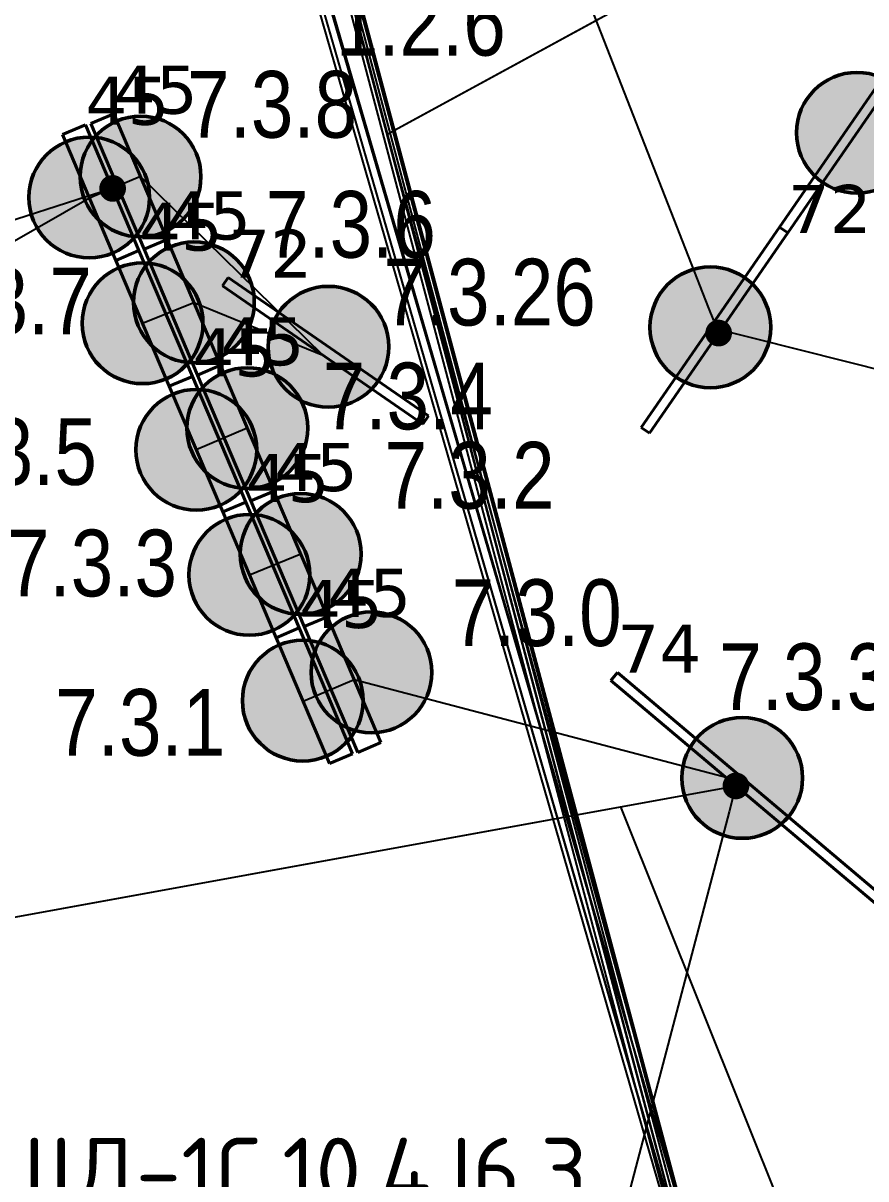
# Model space of a CAD drawing. Header units: millimetres. Extents: x -243740 to 150609, y -473655 to -165121.
# Drawn here: x 32012 to 35170, y -384806 to -380475 of the extents above; entities that cross this region are included whole.
import ezdxf
from ezdxf import colors
from ezdxf.entities.mleader import LeaderData, LeaderLine
from ezdxf.enums import TextEntityAlignment as Align
from ezdxf.math import Vec2, Vec3

# ---------------------------------------------------------------- set-up
doc = ezdxf.new("R2010")
doc.units = ezdxf.units.MM
doc.linetypes.add('Штрих', pattern=[6.35, 3.175, -3.175])
for name, color, linetype in [('_HMI', 6, 'Continuous'), ('_Гр.ЩД-1C.10.4.I6.3', 6, 'Continuous'), ('_Гр.ЩД-1C.10.4.I6.4', 6, 'Continuous'), ('_Гр.ЩД-1C.10.4.I6.5', 6, 'Continuous'), ('_Гр.ЩД-1C.10.4.I6.6', 6, 'Continuous'), ('_Гр.ЩД-1C.10.4.I6.7', 6, 'Continuous'), ('_Гр.ЩД-1C.10.4.I6.8', 6, 'Continuous'), ('_Гр.ЩД-1C.10.4.I7.1', 6, 'Continuous'), ('_Гр.ЩД-1C.10.4.I7.2', 6, 'Continuous'), ('_Гр.ЩД-1C.10.4.I7.4', 6, 'Continuous'), ('_Гр.ЩД-1C.10.4.I7.7', 6, 'Continuous'), ('_Гр.ЩД-1C.10.4.I7.8', 6, 'Continuous'), ('_Гр.ЩД-1C.10.4.I8.1', 6, 'Continuous'), ('_Гр.ЩД-1C.10.4.I8.2', 6, 'Continuous'), ('_Гр.ЩД-1C.10.4.I8.3', 6, 'Continuous'), ('_Гр.ЩД-1C.10.4.I8.4', 6, 'Continuous'), ('_Гр.ЩД-1C.10.4.I8.6', 6, 'Continuous'), ('_Гр.ЩД-1C.10.4.I8.7', 6, 'Continuous'), ('_Гр.ЩД-1C.10.4.I8.8', 6, 'Continuous'), ('_Гр.ЩД-1C.10.4.I9.1', 6, 'Continuous'), ('_Гр.ЩД-1C.10.4.I9.4', 6, 'Continuous'), ('_Гр.ЩД-1C.10.4.I9.5', 6, 'Continuous'), ('_Гр.ЩД-1C.10.4.I9.7', 6, 'Continuous'), ('_Гр.ЩД-1C.10.4.I9.8', 6, 'Continuous'), ('Вставка', 252, 'Continuous')]:
    doc.layers.add(name, color=color, linetype=linetype)
for name, color, linetype, lineweight in [('_освещение_dali', 3, 'Continuous', 50), ('A-ANNO-DIMS', 7, 'Continuous', 9), ('DLX_LUM 12', 5, 'Continuous', 40), ('DLX_LUM 5', 5, 'Continuous', 40), ('DLX_LUM 9', 5, 'Continuous', 40), ('АР_монолит', 252, 'Continuous', 50), ('ПК', 252, 'Continuous', 30)]:
    doc.layers.add(name, color=color, linetype=linetype, lineweight=lineweight)
doc.styles.add('GOST 2.304', font='')
doc.styles.add('ISOCPEUR', font='isocpeur.ttf')
doc.styles.get("Standard").update_dxf_attribs({"font": 'ARIALN.TTF'})
doc.styles.add('TableTextStyle', font='')
doc.styles.get('GOST 2.304').set_extended_font_data('GOST Common')
doc.styles.get('TableTextStyle').set_extended_font_data('VERDANA.TTF')
doc.linetypes.add('Truba', pattern='A,3e-05,[4,MSH_7,S=1,R=0,X=0,Y=0],-3.022072', length=3.022102)
doc.dimstyles.new('М-200', dxfattribs={"dimtxt": 400, "dimasz": 160, "dimexe": 200, "dimexo": 400, "dimgap": 50, "dimtad": 1, "dimdec": 0, "dimzin": 0, "dimdsep": 46, "dimtxsty": 'GOST 2.304', "dimblk": 'ARCHTICK', "dimcen": 180, "dimdle": 200, "dimadec": 0, "dimazin": 0, "dimtfac": 1, "dimtdec": 0, "dimtmove": 1, "dimatfit": 0, "dimfxl": 1, "dimtolj": 1, "dimtzin": 0, "dimarcsym": 0})

# ---------------------------------------------------------------- blocks, each defined once
blk = doc.blocks.new('_ArchTick')
at = {"color": 0, "linetype": 'ByBlock', "const_width": 0.15}
blk.add_lwpolyline([(-0.5, -0.5), (0.5, 0.5)], dxfattribs=at)
blk = doc.blocks.new('*D46')
at = {"layer": 'A-ANNO-DIMS', "color": 0, "lineweight": -2, "transparency": 16777216}
blk.add_arc((-165703.8, -113309.3), 107894.2, 269.999998, 325.999999, dxfattribs=at)
at = {"layer": 'Defpoints', "color": 0, "lineweight": 30, "transparency": 16777216}
for p in [(-165703.8, -113309.3), (-165703.8, -113309.3), (-75741.3, -173989.8), (-131171, -215527.9), (-165703.8, -221903.3)]:
    blk.add_point(p, dxfattribs=at)
at = {"layer": 'A-ANNO-DIMS', "color": 0, "lineweight": -2, "transparency": 16777216, "xscale": 160, "yscale": 160, "zscale": 160}
for p, rotation in [((-76255.4, -173643), 55.99999895826774), ((-165703.8, -221203.5), 179.9999981265246)]:
    blk.add_blockref('_ArchTick', p, dxfattribs=dict(at, rotation=rotation))
at = {"layer": 'A-ANNO-DIMS', "color": 0, "transparency": 16777216, "insert": (-114299.5, -207822), "char_height": 400, "attachment_point": 5, "rotation": 28.5412, "style": 'GOST 2.304'}
blk.add_mtext('\\A1;56,0%%D', dxfattribs=at)
blk = doc.blocks.new('A$Caabd1818')
at = {"layer": 'DLX_LUM 12'}
for points in [[(30244.5, 14583.6, 0), (30269, 14612.7, 0)], [(30269, 14612.7, 0), (30244.5, 14583.6, 0)], [(30269, 14612.7, 0), (30244.5, 14583.6, 0)], [(30244.5, 14583.6, 0), (30269, 14612.7, 0)], [(30269, 14612.7, 0), (30269, 14612.7, 0)], [(30269, 14612.7, 0), (31427.8, 13635.2, 0)], [(31427.8, 13635.2, 0), (30269, 14612.7, 0)], [(30269, 14612.7, 0), (30269, 14612.7, 0)], [(31427.8, 13635.2, 0), (30269, 14612.7, 0)], [(30269, 14612.7, 0), (31427.8, 13635.2, 0)], [(31403.3, 13606.2, 0), (30244.5, 14583.6, 0)], [(30244.5, 14583.6, 0), (30244.5, 14583.6, 0)], [(30244.5, 14583.6, 0), (31403.3, 13606.2, 0)], [(30244.5, 14583.6, 0), (30244.5, 14583.6, 0)], [(30244.5, 14583.6, 0), (31403.3, 13606.2, 0)], [(31403.3, 13606.2, 0), (30244.5, 14583.6, 0)]]:
    blk.add_polyline3d(points, dxfattribs=at)
at = {"layer": 'DLX_LUM 5'}
for points in [[(28295.5, 16670.3, 0), (28382, 16707, 0)], [(28382, 16707, 0), (28295.5, 16670.3, 0)], [(28382, 16707, 0), (28295.5, 16670.3, 0)], [(28295.5, 16670.3, 0), (28382, 16707, 0)], [(28382, 16707, 0), (28382, 16707, 0)], [(28382, 16707, 0), (28582, 16235.7, 0)], [(28582, 16235.7, 0), (28382, 16707, 0)], [(28382, 16707, 0), (28382, 16707, 0)], [(28582, 16235.7, 0), (28382, 16707, 0)], [(28382, 16707, 0), (28582, 16235.7, 0)], [(28189.6, 16628.8, 0), (28276.2, 16665.5, 0)], [(28276.2, 16665.5, 0), (28189.6, 16628.8, 0)], [(28276.2, 16665.5, 0), (28189.6, 16628.8, 0)], [(28189.6, 16628.8, 0), (28276.2, 16665.5, 0)], [(28276.2, 16665.5, 0), (28276.2, 16665.5, 0)], [(28276.2, 16665.5, 0), (28476.2, 16194.2, 0)], [(28476.2, 16194.2, 0), (28276.2, 16665.5, 0)], [(28276.2, 16665.5, 0), (28276.2, 16665.5, 0)], [(28476.2, 16194.2, 0), (28276.2, 16665.5, 0)], [(28276.2, 16665.5, 0), (28476.2, 16194.2, 0)], [(28495.5, 16199, 0), (28295.5, 16670.3, 0)], [(28295.5, 16670.3, 0), (28295.5, 16670.3, 0)], [(28295.5, 16670.3, 0), (28495.5, 16199, 0)], [(28295.5, 16670.3, 0), (28295.5, 16670.3, 0)], [(28295.5, 16670.3, 0), (28495.5, 16199, 0)], [(28495.5, 16199, 0), (28295.5, 16670.3, 0)], [(28389.7, 16157.5, 0), (28189.6, 16628.8, 0)], [(28189.6, 16628.8, 0), (28189.6, 16628.8, 0)], [(28189.6, 16628.8, 0), (28389.7, 16157.5, 0)], [(28189.6, 16628.8, 0), (28189.6, 16628.8, 0)], [(28189.6, 16628.8, 0), (28389.7, 16157.5, 0)], [(28389.7, 16157.5, 0), (28189.6, 16628.8, 0)], [(28582, 16235.7, 0), (28495.5, 16199, 0)], [(28495.5, 16199, 0), (28582, 16235.7, 0)], [(28495.5, 16199, 0), (28582, 16235.7, 0)], [(28582, 16235.7, 0), (28495.5, 16199, 0)], [(28495.5, 16199, 0), (28582, 16235.7, 0)], [(28582, 16235.7, 0), (28495.5, 16199, 0)], [(28582, 16235.7, 0), (28495.5, 16199, 0)], [(28495.5, 16199, 0), (28582, 16235.7, 0)], [(28495.5, 16199, 0), (28495.5, 16199, 0)], [(28495.5, 16199, 0), (28495.5, 16199, 0)], [(28695.6, 15727.7, 0), (28495.5, 16199, 0)], [(28495.5, 16199, 0), (28495.5, 16199, 0)], [(28495.5, 16199, 0), (28695.6, 15727.7, 0)], [(28495.5, 16199, 0), (28495.5, 16199, 0)], [(28495.5, 16199, 0), (28695.6, 15727.7, 0)], [(28695.6, 15727.7, 0), (28495.5, 16199, 0)], [(28582, 16235.7, 0), (28582, 16235.7, 0)], [(28582, 16235.7, 0), (28582, 16235.7, 0)], [(28582, 16235.7, 0), (28582, 16235.7, 0)], [(28582, 16235.7, 0), (28782.1, 15764.4, 0)], [(28782.1, 15764.4, 0), (28582, 16235.7, 0)], [(28582, 16235.7, 0), (28582, 16235.7, 0)], [(28782.1, 15764.4, 0), (28582, 16235.7, 0)], [(28582, 16235.7, 0), (28782.1, 15764.4, 0)], [(28476.2, 16194.2, 0), (28389.7, 16157.5, 0)], [(28389.7, 16157.5, 0), (28476.2, 16194.2, 0)], [(28389.7, 16157.5, 0), (28476.2, 16194.2, 0)], [(28476.2, 16194.2, 0), (28389.7, 16157.5, 0)], [(28389.7, 16157.5, 0), (28476.2, 16194.2, 0)], [(28476.2, 16194.2, 0), (28389.7, 16157.5, 0)], [(28476.2, 16194.2, 0), (28389.7, 16157.5, 0)], [(28389.7, 16157.5, 0), (28476.2, 16194.2, 0)], [(28389.7, 16157.5, 0), (28389.7, 16157.5, 0)], [(28389.7, 16157.5, 0), (28389.7, 16157.5, 0)], [(28589.7, 15686.2, 0), (28389.7, 16157.5, 0)], [(28389.7, 16157.5, 0), (28389.7, 16157.5, 0)], [(28389.7, 16157.5, 0), (28589.7, 15686.2, 0)], [(28389.7, 16157.5, 0), (28389.7, 16157.5, 0)], [(28389.7, 16157.5, 0), (28589.7, 15686.2, 0)], [(28589.7, 15686.2, 0), (28389.7, 16157.5, 0)], [(28476.2, 16194.2, 0), (28476.2, 16194.2, 0)], [(28476.2, 16194.2, 0), (28476.2, 16194.2, 0)], [(28476.2, 16194.2, 0), (28476.2, 16194.2, 0)], [(28476.2, 16194.2, 0), (28676.3, 15722.9, 0)], [(28676.3, 15722.9, 0), (28476.2, 16194.2, 0)], [(28476.2, 16194.2, 0), (28476.2, 16194.2, 0)], [(28676.3, 15722.9, 0), (28476.2, 16194.2, 0)], [(28476.2, 16194.2, 0), (28676.3, 15722.9, 0)], [(28782.1, 15764.4, 0), (28695.6, 15727.7, 0)], [(28695.6, 15727.7, 0), (28782.1, 15764.4, 0)], [(28695.6, 15727.7, 0), (28782.1, 15764.4, 0)], [(28782.1, 15764.4, 0), (28695.6, 15727.7, 0)], [(28695.6, 15727.7, 0), (28782.1, 15764.4, 0)], [(28782.1, 15764.4, 0), (28695.6, 15727.7, 0)], [(28782.1, 15764.4, 0), (28695.6, 15727.7, 0)], [(28695.6, 15727.7, 0), (28782.1, 15764.4, 0)], [(28782.1, 15764.4, 0), (28782.1, 15764.4, 0)], [(28782.1, 15764.4, 0), (28782.1, 15764.4, 0)], [(28782.1, 15764.4, 0), (28782.1, 15764.4, 0)], [(28782.1, 15764.4, 0), (28982.2, 15293.1, 0)], [(28982.2, 15293.1, 0), (28782.1, 15764.4, 0)], [(28782.1, 15764.4, 0), (28782.1, 15764.4, 0)], [(28982.2, 15293.1, 0), (28782.1, 15764.4, 0)], [(28782.1, 15764.4, 0), (28982.2, 15293.1, 0)], [(28676.3, 15722.9, 0), (28589.7, 15686.2, 0)], [(28589.7, 15686.2, 0), (28676.3, 15722.9, 0)], [(28589.7, 15686.2, 0), (28676.3, 15722.9, 0)], [(28676.3, 15722.9, 0), (28589.7, 15686.2, 0)], [(28589.7, 15686.2, 0), (28676.3, 15722.9, 0)], [(28676.3, 15722.9, 0), (28589.7, 15686.2, 0)], [(28676.3, 15722.9, 0), (28589.7, 15686.2, 0)], [(28589.7, 15686.2, 0), (28676.3, 15722.9, 0)], [(28676.3, 15722.9, 0), (28676.3, 15722.9, 0)], [(28676.3, 15722.9, 0), (28676.3, 15722.9, 0)], [(28676.3, 15722.9, 0), (28676.3, 15722.9, 0)], [(28676.3, 15722.9, 0), (28876.3, 15251.6, 0)], [(28876.3, 15251.6, 0), (28676.3, 15722.9, 0)], [(28676.3, 15722.9, 0), (28676.3, 15722.9, 0)], [(28876.3, 15251.6, 0), (28676.3, 15722.9, 0)], [(28676.3, 15722.9, 0), (28876.3, 15251.6, 0)], [(28695.6, 15727.7, 0), (28695.6, 15727.7, 0)], [(28695.6, 15727.7, 0), (28695.6, 15727.7, 0)], [(28895.6, 15256.4, 0), (28695.6, 15727.7, 0)], [(28695.6, 15727.7, 0), (28695.6, 15727.7, 0)], [(28695.6, 15727.7, 0), (28895.6, 15256.4, 0)], [(28695.6, 15727.7, 0), (28695.6, 15727.7, 0)], [(28695.6, 15727.7, 0), (28895.6, 15256.4, 0)], [(28895.6, 15256.4, 0), (28695.6, 15727.7, 0)], [(28589.7, 15686.2, 0), (28589.7, 15686.2, 0)], [(28589.7, 15686.2, 0), (28589.7, 15686.2, 0)], [(28789.8, 15214.9, 0), (28589.7, 15686.2, 0)], [(28589.7, 15686.2, 0), (28589.7, 15686.2, 0)], [(28589.7, 15686.2, 0), (28789.8, 15214.9, 0)], [(28589.7, 15686.2, 0), (28589.7, 15686.2, 0)], [(28589.7, 15686.2, 0), (28789.8, 15214.9, 0)], [(28789.8, 15214.9, 0), (28589.7, 15686.2, 0)], [(28982.2, 15293.1, 0), (28895.6, 15256.4, 0)], [(28895.6, 15256.4, 0), (28982.2, 15293.1, 0)], [(28895.6, 15256.4, 0), (28982.2, 15293.1, 0)], [(28982.2, 15293.1, 0), (28895.6, 15256.4, 0)], [(28895.6, 15256.4, 0), (28982.1, 15293.1, 0)], [(28982.1, 15293.1, 0), (28895.6, 15256.4, 0)], [(28982.1, 15293.1, 0), (28895.6, 15256.4, 0)], [(28895.6, 15256.4, 0), (28982.1, 15293.1, 0)], [(28982.1, 15293.1, 0), (28982.1, 15293.1, 0)], [(28982.1, 15293.1, 0), (29182.2, 14821.8, 0)], [(29182.2, 14821.8, 0), (28982.1, 15293.1, 0)], [(28982.1, 15293.1, 0), (28982.1, 15293.1, 0)], [(29182.2, 14821.8, 0), (28982.1, 15293.1, 0)], [(28982.1, 15293.1, 0), (29182.2, 14821.8, 0)], [(28982.2, 15293.1, 0), (28982.2, 15293.1, 0)], [(28982.2, 15293.1, 0), (28982.2, 15293.1, 0)], [(28876.3, 15251.6, 0), (28789.8, 15214.9, 0)], [(28789.8, 15214.9, 0), (28876.3, 15251.6, 0)], [(28789.8, 15214.9, 0), (28876.3, 15251.6, 0)], [(28876.3, 15251.6, 0), (28789.8, 15214.9, 0)], [(28789.8, 15214.9, 0), (28876.3, 15251.6, 0)], [(28876.3, 15251.6, 0), (28789.8, 15214.9, 0)], [(28876.3, 15251.6, 0), (28789.8, 15214.9, 0)], [(28789.8, 15214.9, 0), (28876.3, 15251.6, 0)], [(28876.3, 15251.6, 0), (28876.3, 15251.6, 0)], [(28876.3, 15251.6, 0), (28876.3, 15251.6, 0)], [(28876.3, 15251.6, 0), (28876.3, 15251.6, 0)], [(28876.3, 15251.6, 0), (29076.4, 14780.3, 0)], [(29076.4, 14780.3, 0), (28876.3, 15251.6, 0)], [(28876.3, 15251.6, 0), (28876.3, 15251.6, 0)], [(29076.4, 14780.3, 0), (28876.3, 15251.6, 0)], [(28876.3, 15251.6, 0), (29076.4, 14780.3, 0)], [(28895.6, 15256.4, 0), (28895.6, 15256.4, 0)], [(28895.6, 15256.4, 0), (28895.6, 15256.4, 0)], [(29095.7, 14785.1, 0), (28895.6, 15256.4, 0)], [(28895.6, 15256.4, 0), (28895.6, 15256.4, 0)], [(28895.6, 15256.4, 0), (29095.7, 14785.1, 0)], [(28895.6, 15256.4, 0), (28895.6, 15256.4, 0)], [(28895.6, 15256.4, 0), (29095.7, 14785.1, 0)], [(29095.7, 14785.1, 0), (28895.6, 15256.4, 0)], [(28789.8, 15214.9, 0), (28789.8, 15214.9, 0)], [(28789.8, 15214.9, 0), (28789.8, 15214.9, 0)], [(28989.8, 14743.6, 0), (28789.8, 15214.9, 0)], [(28789.8, 15214.9, 0), (28789.8, 15214.9, 0)], [(28789.8, 15214.9, 0), (28989.8, 14743.6, 0)], [(28789.8, 15214.9, 0), (28789.8, 15214.9, 0)], [(28789.8, 15214.9, 0), (28989.8, 14743.6, 0)], [(28989.8, 14743.6, 0), (28789.8, 15214.9, 0)], [(29182.2, 14821.8, 0), (29095.7, 14785.1, 0)], [(29095.7, 14785.1, 0), (29182.2, 14821.8, 0)], [(29095.7, 14785.1, 0), (29182.2, 14821.8, 0)], [(29182.2, 14821.8, 0), (29095.7, 14785.1, 0)], [(29095.7, 14785.1, 0), (29182.2, 14821.8, 0)], [(29182.2, 14821.8, 0), (29095.7, 14785.1, 0)], [(29182.2, 14821.8, 0), (29095.7, 14785.1, 0)], [(29095.7, 14785.1, 0), (29182.2, 14821.8, 0)], [(29182.2, 14821.8, 0), (29182.2, 14821.8, 0)], [(29182.2, 14821.8, 0), (29182.2, 14821.8, 0)], [(29182.2, 14821.8, 0), (29182.2, 14821.8, 0)], [(29182.2, 14821.8, 0), (29382.2, 14350.5, 0)], [(29382.2, 14350.5, 0), (29182.2, 14821.8, 0)], [(29182.2, 14821.8, 0), (29182.2, 14821.8, 0)], [(29382.2, 14350.5, 0), (29182.2, 14821.8, 0)], [(29182.2, 14821.8, 0), (29382.2, 14350.5, 0)], [(29076.4, 14780.3, 0), (28989.8, 14743.6, 0)], [(28989.8, 14743.6, 0), (29076.4, 14780.3, 0)], [(28989.8, 14743.6, 0), (29076.4, 14780.3, 0)], [(29076.4, 14780.3, 0), (28989.8, 14743.6, 0)], [(28989.8, 14743.6, 0), (29076.4, 14780.3, 0)], [(29076.4, 14780.3, 0), (28989.8, 14743.6, 0)], [(29076.4, 14780.3, 0), (28989.8, 14743.6, 0)], [(28989.8, 14743.6, 0), (29076.4, 14780.3, 0)], [(29076.4, 14780.3, 0), (29076.4, 14780.3, 0)], [(29076.4, 14780.3, 0), (29076.4, 14780.3, 0)], [(29076.4, 14780.3, 0), (29076.4, 14780.3, 0)], [(29076.4, 14780.3, 0), (29276.4, 14309, 0)], [(29276.4, 14309, 0), (29076.4, 14780.3, 0)], [(29076.4, 14780.3, 0), (29076.4, 14780.3, 0)], [(29276.4, 14309, 0), (29076.4, 14780.3, 0)], [(29076.4, 14780.3, 0), (29276.4, 14309, 0)], [(29095.7, 14785.1, 0), (29095.7, 14785.1, 0)], [(29095.7, 14785.1, 0), (29095.7, 14785.1, 0)], [(29295.7, 14313.8, 0), (29095.7, 14785.1, 0)], [(29095.7, 14785.1, 0), (29095.7, 14785.1, 0)], [(29095.7, 14785.1, 0), (29295.7, 14313.8, 0)], [(29095.7, 14785.1, 0), (29095.7, 14785.1, 0)], [(29095.7, 14785.1, 0), (29295.7, 14313.8, 0)], [(29295.7, 14313.8, 0), (29095.7, 14785.1, 0)], [(28989.8, 14743.6, 0), (28989.8, 14743.6, 0)], [(28989.8, 14743.6, 0), (28989.8, 14743.6, 0)], [(29189.9, 14272.3, 0), (28989.8, 14743.6, 0)], [(28989.8, 14743.6, 0), (28989.8, 14743.6, 0)], [(28989.8, 14743.6, 0), (29189.9, 14272.3, 0)], [(28989.8, 14743.6, 0), (28989.8, 14743.6, 0)], [(28989.8, 14743.6, 0), (29189.9, 14272.3, 0)], [(29189.9, 14272.3, 0), (28989.8, 14743.6, 0)], [(29382.2, 14350.5, 0), (29295.7, 14313.8, 0)], [(29295.7, 14313.8, 0), (29382.2, 14350.5, 0)], [(29295.7, 14313.8, 0), (29382.2, 14350.5, 0)], [(29382.2, 14350.5, 0), (29295.7, 14313.8, 0)], [(29382.2, 14350.5, 0), (29382.2, 14350.5, 0)], [(29382.2, 14350.5, 0), (29382.2, 14350.5, 0)], [(29276.4, 14309, 0), (29189.9, 14272.3, 0)], [(29189.9, 14272.3, 0), (29276.4, 14309, 0)], [(29189.9, 14272.3, 0), (29276.4, 14309, 0)], [(29276.4, 14309, 0), (29189.9, 14272.3, 0)], [(29276.4, 14309, 0), (29276.4, 14309, 0)], [(29276.4, 14309, 0), (29276.4, 14309, 0)], [(29295.7, 14313.8, 0), (29295.7, 14313.8, 0)], [(29295.7, 14313.8, 0), (29295.7, 14313.8, 0)], [(29189.9, 14272.3, 0), (29189.9, 14272.3, 0)], [(29189.9, 14272.3, 0), (29189.9, 14272.3, 0)]]:
    blk.add_polyline3d(points, dxfattribs=at)
at = {"layer": 'DLX_LUM 9'}
for points in [[(30876.3, 16281.8, 0), (31394.5, 17032.3, 0)], [(31394.5, 17032.3, 0), (30876.3, 16281.8, 0)], [(31394.5, 17032.3, 0), (30876.3, 16281.8, 0)], [(30876.3, 16281.8, 0), (31394.5, 17032.3, 0)], [(31425.8, 17010.7, 0), (30907.6, 16260.3, 0)], [(30907.6, 16260.3, 0), (31425.8, 17010.7, 0)], [(30907.6, 16260.3, 0), (31425.8, 17010.7, 0)], [(31425.8, 17010.7, 0), (30907.6, 16260.3, 0)], [(30358.1, 15531.4, 0), (30876.3, 16281.8, 0)], [(30876.3, 16281.8, 0), (30358.1, 15531.4, 0)], [(30876.3, 16281.8, 0), (30358.1, 15531.4, 0)], [(30358.1, 15531.4, 0), (30876.3, 16281.8, 0)], [(30907.6, 16260.2, 0), (30389.4, 15509.8, 0)], [(30389.4, 15509.8, 0), (30907.6, 16260.2, 0)], [(30389.4, 15509.8, 0), (30907.6, 16260.2, 0)], [(30907.6, 16260.2, 0), (30389.4, 15509.8, 0)], [(30876.3, 16281.8, 0), (30876.3, 16281.8, 0)], [(30907.6, 16260.3, 0), (30876.3, 16281.8, 0)], [(30876.3, 16281.8, 0), (30876.3, 16281.8, 0)], [(30876.3, 16281.8, 0), (30907.6, 16260.3, 0)], [(30876.3, 16281.8, 0), (30907.6, 16260.3, 0)], [(30907.6, 16260.3, 0), (30876.3, 16281.8, 0)], [(30876.3, 16281.8, 0), (30876.3, 16281.8, 0)], [(30876.3, 16281.8, 0), (30907.6, 16260.2, 0)], [(30907.6, 16260.2, 0), (30876.3, 16281.8, 0)], [(30876.3, 16281.8, 0), (30876.3, 16281.8, 0)], [(30907.6, 16260.2, 0), (30876.3, 16281.8, 0)], [(30876.3, 16281.8, 0), (30907.6, 16260.2, 0)], [(30907.6, 16260.3, 0), (30907.6, 16260.3, 0)], [(30907.6, 16260.3, 0), (30907.6, 16260.3, 0)], [(30907.6, 16260.2, 0), (30907.6, 16260.2, 0)], [(30907.6, 16260.2, 0), (30907.6, 16260.2, 0)], [(28789.4, 16061.6, 0), (28811, 16092.8, 0)], [(28811, 16092.8, 0), (28789.4, 16061.6, 0)], [(28811, 16092.8, 0), (28789.4, 16061.6, 0)], [(28789.4, 16061.6, 0), (28811, 16092.8, 0)], [(28811, 16092.8, 0), (28811, 16092.8, 0)], [(28811, 16092.8, 0), (29561.5, 15574.7, 0)], [(29561.5, 15574.7, 0), (28811, 16092.8, 0)], [(28811, 16092.8, 0), (28811, 16092.8, 0)], [(29561.5, 15574.7, 0), (28811, 16092.8, 0)], [(28811, 16092.8, 0), (29561.5, 15574.7, 0)], [(29539.9, 15543.4, 0), (28789.4, 16061.6, 0)], [(28789.4, 16061.6, 0), (28789.4, 16061.6, 0)], [(28789.4, 16061.6, 0), (29539.9, 15543.4, 0)], [(28789.4, 16061.6, 0), (28789.4, 16061.6, 0)], [(28789.4, 16061.6, 0), (29539.9, 15543.4, 0)], [(29539.9, 15543.4, 0), (28789.4, 16061.6, 0)], [(29561.5, 15574.7, 0), (29539.9, 15543.4, 0)], [(29539.9, 15543.4, 0), (29561.5, 15574.7, 0)], [(29539.9, 15543.4, 0), (29561.5, 15574.7, 0)], [(29561.5, 15574.7, 0), (29539.9, 15543.4, 0)], [(29561.5, 15574.7, 0), (29561.5, 15574.7, 0)], [(29561.5, 15574.7, 0), (29561.5, 15574.7, 0)], [(29539.9, 15543.4, 0), (29539.9, 15543.4, 0)], [(29539.9, 15543.4, 0), (29539.9, 15543.4, 0)], [(30358.1, 15531.4, 0), (30358.1, 15531.4, 0)], [(30389.4, 15509.8, 0), (30358.1, 15531.4, 0)], [(30358.1, 15531.4, 0), (30358.1, 15531.4, 0)], [(30358.1, 15531.4, 0), (30389.4, 15509.8, 0)], [(30358.1, 15531.4, 0), (30389.4, 15509.8, 0)], [(30389.4, 15509.8, 0), (30358.1, 15531.4, 0)], [(30389.4, 15509.8, 0), (30389.4, 15509.8, 0)], [(30389.4, 15509.8, 0), (30389.4, 15509.8, 0)]]:
    blk.add_polyline3d(points, dxfattribs=at)
blk = doc.blocks.new('A$Cab2378fa')
at = {"lineweight": 25, "true_color": 0xfff5f5}
h = blk.add_hatch(color=7, dxfattribs=at)
h.dxf.hatch_style = 1
h.paths.add_polyline_path([(0, 0), (-141.6, -170.3, 0.174923), (3, -222.4, 0.197808), (162.3, -156.8)])
h.paths.add_polyline_path([(-163.2, 157.6), (0, 0), (147.8, 177.8, 0.175398), (3, 230.2, 0.209014)])
at = {"lineweight": 25}
h = blk.add_hatch(color=0, dxfattribs=at)
h.paths.add_polyline_path([(162.3, -156.8, 0.442338), (147.8, 177.8), (0, 0)])
h.paths.add_polyline_path([(-141.6, -170.3), (0, 0), (-163.2, 157.6, 0.430096)])
blk.add_circle((3, 3.9), 226.3)
blk = doc.blocks.new('_Dot')
at = {"color": 0, "linetype": 'ByBlock', "lineweight": -2}
blk.add_line((-0.5, 0), (-1, 0), dxfattribs=at)
at = {"color": 0, "linetype": 'ByBlock', "const_width": 0.5}
blk.add_lwpolyline([(-0.25, 0, 1), (0.25, 0, 1)], format="xyb", close=True, dxfattribs=at)
blk = doc.blocks.new('Оси200')
at = {"layer": 'A-ANNO-DIMS'}
dim = blk.add_angular_dim_2l(base=(-131171, -215527.9), line1=((-165703.8, -113309.3), (-75741.3, -173989.8)), line2=((-165703.8, -113309.3), (-165703.8, -221903.3)), text='56,0%%D', dimstyle='М-200', override={"dimadec": 2, "dimtmove": 2}, dxfattribs=at)
dim.commit()
dim.dimension.update_dxf_attribs({"geometry": '*D46', "text_midpoint": (-114299.5, -207822), "dimtype": 130})
blk = doc.blocks.new('A$C010e0e93')
at = {"layer": 'A-ANNO-DIMS'}
blk.add_blockref('Оси200', (404603.7, 213803.6), dxfattribs=at)

msp = doc.modelspace()

# ---------------------------------------------------------------- block references
at = {"layer": 'Вставка', "linetype": 'Truba', "lineweight": 30, "ltscale": 100}
msp.add_blockref('A$C010e0e93', (-234640, -397437.2), dxfattribs=at)

# ---------------------------------------------------------------- next in the draw order: linework, layer by layer
at = {"layer": '_HMI', "ltscale": 100}
for points in [[(21115.5, -318176.2), (19421.1, -316203.3), (15437.2, -319331.6), (34516.1, -385191.2), (27854.6, -386889.7), (28543.9, -389381.8)], [(28853.6, -317410.4), (23724.3, -322462.7), (19327.5, -325280.8), (17345.8, -325919.9), (34500.1, -385195.3), (27827, -386926.9), (28513, -389416.8)], [(41390.1, -328035.2), (39179.5, -330829.2), (34211.1, -334889.4), (26028, -339993.3), (22739.5, -340867.2), (34532.2, -385192.1), (27880.3, -386959.5), (28508, -389445.1), (28773.4, -389445.1)]]:
    msp.add_lwpolyline(points, dxfattribs=at)
at = {"layer": '_Гр.ЩД-1C.10.4.I6.3', "ltscale": 100}
msp.add_lwpolyline([(28523.4, -389381.8), (27274.6, -384681.4), (34731.4, -383324.8), (33251.9, -382935.6), (33060.8, -383016.8), (32859.5, -382542.6), (33051.9, -382464.3), (32851.8, -381993), (32660.7, -382074.2), (32459.4, -381600), (32651.7, -381521.7), (33134.3, -381719.3), (32451.7, -381050.4), (32260.6, -381131.6), (30792.6, -381972), (27913.2, -383511.1), (25055, -384426.2), (21836.2, -384166.7)], dxfattribs=at)
at = {"layer": '_Гр.ЩД-1C.10.4.I6.4', "ltscale": 100}
for points in [[(41915.3, -386815.9), (39555.3, -387766.8), (37140, -385367.1), (35614.2, -384158.6), (35402.9, -384148.8), (35493.8, -382199), (35705, -382208.8), (35814.5, -380171.4), (35588.7, -380160.9), (35105.1, -380864.7), (34586.9, -381615.2), (36763.2, -382163), (37610.2, -379472.2), (37997.8, -380297.8), (40352.2, -380060.3), (40895.6, -379326.9), (41058.8, -378819.1), (41170.8, -378622.4), (42652.7, -380164.3)], [(28523.4, -389381.8), (27274.6, -384681.4), (34250.4, -383412.3), (35313.7, -386064.8), (35539.6, -386078), (37178.3, -388665.1), (37698.4, -390149.7), (40122.8, -389241.1), (42531.4, -388266.7)]]:
    msp.add_lwpolyline(points, dxfattribs=at)
at = {"layer": '_Гр.ЩД-1C.10.4.I6.5', "ltscale": 100}
msp.add_lwpolyline([(42222.6, -378348.2), (41267.5, -376594.6), (33375.3, -380893), (34518.6, -385195.7), (27704.1, -386928), (28500.4, -389381.8)], dxfattribs=at)
at = {"layer": '_Гр.ЩД-1C.10.4.I6.6', "ltscale": 100}
msp.add_lwpolyline([(66516.8, -361775.6), (61374.9, -366229.9), (60133.6, -366827.1), (60133.6, -367739.6), (59412.4, -369154.4), (59190.7, -369278.8), (58905.3, -368726.2), (59148.9, -368555.8), (58792.5, -368191), (58599.4, -368309.2), (58343.8, -367869.9), (58510.4, -367760.7), (58231, -367334.7), (58041.7, -367458.8), (33375.3, -380893), (34553, -385186.3), (27704.1, -386928), (28543.9, -389381.8)], dxfattribs=at)
at = {"layer": '_Гр.ЩД-1C.10.4.I6.7', "ltscale": 100}
msp.add_lwpolyline([(71772.6, -354189.7), (29115.1, -366547), (34517.5, -385196), (27894.1, -387013), (28543.9, -389381.8)], dxfattribs=at)
at = {"layer": '_Гр.ЩД-1C.10.4.I6.8', "ltscale": 100}
msp.add_lwpolyline([(51330.2, -359148.2), (52714.1, -363343.4), (53910.2, -365243.8), (53941.7, -366588.4), (55194.6, -368575), (53574.3, -369151.9), (53690.9, -368984.9), (53511, -367392.3), (52096.1, -367848.9), (51979.6, -368015.9), (50370.1, -366897.3), (50501.4, -366712.9), (50220.2, -365044.4), (52249.9, -364129.4), (51104.9, -360176.8), (29115.9, -366546.8), (34553, -385186.3), (27859.9, -386978.8), (28523.4, -389381.8)], dxfattribs=at)
at = {"layer": '_Гр.ЩД-1C.10.4.I7.1', "ltscale": 100}
msp.add_lwpolyline([(43602.8, -375322.8), (33400.9, -380879.1), (34545.9, -385188.5), (27852.8, -387022.1), (28543.9, -389381.8)], dxfattribs=at)
at = {"layer": '_Гр.ЩД-1C.10.4.I7.2', "ltscale": 100}
msp.add_lwpolyline([(31611.3, -374257.9), (34518.6, -385195.7), (27704.1, -386928), (28520.1, -389442.3)], dxfattribs=at)
at = {"layer": '_Гр.ЩД-1C.10.4.I7.4', "ltscale": 100}
msp.add_lwpolyline([(27798, -359904), (34553, -385186.3), (27818.8, -386898.8), (28520.1, -389442.3)], dxfattribs=at)
at = {"layer": '_Гр.ЩД-1C.10.4.I7.7', "ltscale": 100}
msp.add_lwpolyline([(55912.3, -352813.2), (28928.9, -364160), (34553, -385186.3), (27818.8, -386898.8), (28523.4, -389441.5)], dxfattribs=at)
at = {"layer": '_Гр.ЩД-1C.10.4.I7.8', "ltscale": 100}
msp.add_lwpolyline([(27798, -359904), (34501.4, -385200.1), (27818.8, -386898.8), (28543.9, -389381.8)], dxfattribs=at)
at = {"layer": '_Гр.ЩД-1C.10.4.I8.1', "ltscale": 100}
msp.add_lwpolyline([(27798, -359904), (34553, -385186.3), (27899, -387031.6), (28523.4, -389441.5)], dxfattribs=at)
at = {"layer": '_Гр.ЩД-1C.10.4.I8.2', "ltscale": 100}
msp.add_lwpolyline([(27798, -359904), (34545.9, -385188.5), (27872.6, -386929.8), (28508, -389381.8)], dxfattribs=at)
at = {"layer": '_Гр.ЩД-1C.10.4.I8.3', "ltscale": 100}
msp.add_lwpolyline([(27810.3, -359900.7), (34517.2, -385195.4), (27893.9, -387012.3), (28512.5, -389414.7)], dxfattribs=at)
at = {"layer": '_Гр.ЩД-1C.10.4.I8.4', "ltscale": 100}
msp.add_lwpolyline([(25563.9, -354288.3), (34553, -385186.3), (27704.1, -386928), (28513, -389416.8)], dxfattribs=at)
at = {"layer": '_Гр.ЩД-1C.10.4.I8.6', "ltscale": 100}
msp.add_lwpolyline([(23877.9, -345151.3), (34517.3, -385195.4), (27870.6, -387017.2), (28512.5, -389414.7)], dxfattribs=at)
at = {"layer": '_Гр.ЩД-1C.10.4.I8.7', "ltscale": 100}
msp.add_lwpolyline([(23783.4, -344795.8), (34517.5, -385196), (27856.5, -386965.8), (28523.4, -389381.8)], dxfattribs=at)
at = {"layer": '_Гр.ЩД-1C.10.4.I8.8', "ltscale": 100}
msp.add_lwpolyline([(24091.5, -345955.1), (34553, -385186.3), (27704.1, -386928), (28500.4, -389381.8)], dxfattribs=at)
at = {"layer": '_Гр.ЩД-1C.10.4.I9.1', "ltscale": 100}
msp.add_lwpolyline([(20770, -337739), (34553, -385186.3), (27899.1, -387031.5), (28517.8, -389435.3)], dxfattribs=at)
at = {"layer": '_Гр.ЩД-1C.10.4.I9.4', "ltscale": 100}
msp.add_lwpolyline([(19957.8, -330398.7), (34518.6, -385195.7), (27879.9, -386959.6), (28523.4, -389381.8)], dxfattribs=at)
at = {"layer": '_Гр.ЩД-1C.10.4.I9.5', "ltscale": 100}
msp.add_lwpolyline([(18299, -329209.9), (34518.6, -385195.7), (27856.5, -386965.8), (28503.5, -389381.8)], dxfattribs=at)
at = {"layer": '_Гр.ЩД-1C.10.4.I9.7', "ltscale": 100}
msp.add_lwpolyline([(15437.2, -319331.6), (34518.6, -385195.7), (27856.5, -386965.8), (28523.4, -389381.8)], dxfattribs=at)
at = {"layer": '_Гр.ЩД-1C.10.4.I9.8', "ltscale": 100}
msp.add_lwpolyline([(16907.4, -324406.4), (34517.5, -385196), (27856.5, -387023.3), (28520.1, -389442.3)], dxfattribs=at)

# ---------------------------------------------------------------- next in the draw order: block references
at = {"layer": '_освещение_dali', "color": 5, "ltscale": 100}
for p in [(35133.4, -380890.2), (32448.7, -381054.3), (32256.4, -381132.6), (32648.8, -381525.6), (32456.4, -381603.9), (34584, -381619.1), (33153, -381691.9), (32848.9, -381996.9), (32657.7, -382078.1), (33048.9, -382468.2), (32856.5, -382546.5), (33314, -382911.9), (33056.6, -383017.8), (34703.4, -383307.5)]:
    msp.add_blockref('A$Cab2378fa', p, dxfattribs=at)
at = {"layer": 'Defpoints', "linetype": 'Truba', "ltscale": 100}
msp.add_blockref('A$Caabd1818', (3969.7, -397521.8), dxfattribs=at)

# ---------------------------------------------------------------- next in the draw order: texts
at = {"layer": '_Гр.ЩД-1C.10.4.I6.3', "ltscale": 100}
for s, p in [('7.3.8', (32944.7, -380979.7)), ('7.3.6', (33240, -381429.4)), ('7.3.7', (31950.5, -381716.8)), ('7.3.26', (33759.6, -381683.3)), ('7.3.4', (33453.3, -382072.4)), ('7.3.5', (31969.8, -382280.6)), ('7.3.2', (33684.7, -382369.6)), ('7.3.3', (32269.7, -382698.3)), ('7.3.0', (33936.1, -382884.4)), ('7.3.34', (35018.5, -383124.5)), ('7.3.1', (32450.6, -383295.5))]:
    msp.add_text(s, height=250, dxfattribs=at).set_placement(p, align=Align.BOTTOM_CENTER)
at = {"layer": '_Гр.ЩД-1C.10.4.I6.4', "ltscale": 100}
msp.add_text('1.2.6', height=250, dxfattribs=at).set_placement((33501.9, -380672.1), align=Align.BOTTOM_CENTER)
at = {"layer": '_освещение_dali', "color": 31, "true_color": 0xfbca7a, "style": 'TableTextStyle'}
for s, p in [('45', (32351.7, -380814.8)), ('45', (32245.8, -380856.3)), ('45', (32551.7, -381286.1)), ('45', (32445.9, -381327.6)), ('72', (32780.7, -381429)), ('45', (32751.8, -381757.4)), ('45', (32645.9, -381798.9)), ('45', (32951.8, -382228.7)), ('45', (32846, -382270.2)), ('45', (33151.9, -382700)), ('45', (33046, -382741.5)), ('74', (34238.6, -382909.1))]:
    msp.add_text(s, height=180, dxfattribs=at).set_placement(p)
at = {"layer": '_освещение_dali', "color": 53, "true_color": 0xf7db49, "style": 'TableTextStyle'}
msp.add_text('72', height=180, dxfattribs=at).set_placement((34877.3, -381261.5))

# ---------------------------------------------------------------- next in the draw order: leaders
at = {"layer": '_Гр.ЩД-1C.10.4.I6.3', "ltscale": 100}
ml = msp.add_multileader_mtext('Standard', dxfattribs=at)
ml.set_content('Гр.ЩД-1C.10.4.I6.3', color=256, style='ISOCPEUR')
ml.set_leader_properties()
ml.set_arrow_properties(name='DOT')
ml.build(insert=Vec2(0, 0))
ml.multileader.update_dxf_attribs({"has_dogleg": 0, "text_left_attachment_type": 6, "text_right_attachment_type": 6, "arrow_head_size": 100})
ctx = ml.context
ctx.base_point, ctx.char_height, ctx.arrow_head_size, ctx.landing_gap_size, ctx.plane_origin = Vec3(27161.7, -381801.6), 250, 100, 200, Vec3(111754.9, -254031.1)
ctx.left_attachment, ctx.right_attachment = 6, 6
notes = []
notes.append((ctx, [(1, (1, 1, 0), (30144.7, -381801.6), (-1, 0), 8, [(1, [(32347.1, -381094.8)], 0, [])])]))
ctx.mtext.insert, ctx.mtext.width, ctx.mtext.flow_direction = Vec3(27361.7, -381476.6), 2425, 5
ml = msp.add_multileader_mtext('Standard', dxfattribs=at)
ml.set_content('Гр.ЩД-1C.10.4.I6.3', color=256, style='ISOCPEUR')
ml.set_leader_properties()
ml.set_arrow_properties(name='DOT')
ml.build(insert=Vec2(0, 0))
ml.multileader.update_dxf_attribs({"has_dogleg": 0, "text_left_attachment_type": 6, "text_right_attachment_type": 6, "arrow_head_size": 100})
ctx = ml.context
ctx.base_point, ctx.char_height, ctx.arrow_head_size, ctx.landing_gap_size, ctx.plane_origin = Vec3(31275.2, -384976.8), 250, 100, 200, Vec3(115868.4, -257206.2)
ctx.left_attachment, ctx.right_attachment = 6, 6
notes.append((ctx, [(1, (1, 1, 0), (34258.2, -384976.8), (-1, 0), 8, [(1, [(34682.9, -383333.6)], 0, [])])]))
ctx.mtext.insert, ctx.mtext.width, ctx.mtext.flow_direction = Vec3(31475.2, -384651.8), 2425, 5
ml = msp.add_multileader_mtext('Standard', dxfattribs=at)
ml.set_content('Гр.ЩД-1C.10.4.I6.3', color=256, style='ISOCPEUR')
ml.set_leader_properties()
ml.set_arrow_properties(name='DOT')
ml.build(insert=Vec2(0, 0))
ml.multileader.update_dxf_attribs({"has_dogleg": 0, "text_left_attachment_type": 6, "text_right_attachment_type": 6, "arrow_head_size": 100})
ctx = ml.context
ctx.base_point, ctx.char_height, ctx.arrow_head_size, ctx.landing_gap_size, ctx.plane_origin = Vec3(29476.7, -385981), 250, 100, 200, Vec3(114069.9, -258210.4)
ctx.left_attachment, ctx.right_attachment = 6, 6
notes.append((ctx, [(0, (1, 1, 0), (29468.7, -385981), (1, 0), 8, [(1, [(28445.2, -384468.4)], 0, [])])]))
ctx.mtext.insert, ctx.mtext.width, ctx.mtext.flow_direction = Vec3(29676.7, -385656), 2425, 5
at = {"layer": '_Гр.ЩД-1C.10.4.I6.4', "ltscale": 100}
ml = msp.add_multileader_mtext('Standard', dxfattribs=at)
ml.set_content('Гр.ЩД-1C.10.4.I6.4', color=256, style='ISOCPEUR')
ml.set_leader_properties()
ml.set_arrow_properties(name='DOT')
ml.build(insert=Vec2(0, 0))
ml.multileader.update_dxf_attribs({"has_dogleg": 0, "text_left_attachment_type": 6, "text_right_attachment_type": 6, "arrow_head_size": 100})
ctx = ml.context
ctx.base_point, ctx.char_height, ctx.arrow_head_size, ctx.landing_gap_size, ctx.plane_origin = Vec3(31080.1, -380262), 250, 100, 200, Vec3(115286.1, -251752.8)
ctx.left_attachment, ctx.right_attachment = 6, 6
notes.append((ctx, [(1, (1, 1, 0), (34088.1, -380262), (-1, 0), 8, [(1, [(34618.2, -381636.8)], 0, [])])]))
ctx.mtext.insert, ctx.mtext.width, ctx.mtext.flow_direction = Vec3(31280.1, -379937), 2425, 5
for ctx, leaders in notes:
    for number, flags, end, landing, length, lines in leaders:
        leader = LeaderData()
        leader.index, (leader.has_last_leader_line, leader.has_dogleg_vector, leader.attachment_direction) = number, flags
        leader.last_leader_point, leader.dogleg_vector, leader.dogleg_length = Vec3(end), Vec3(landing), length
        for number, points, colour, breaks in lines:
            line = LeaderLine()
            line.index, line.vertices, line.color, line.breaks = number, Vec3.list(points), colors.encode_raw_color(colour), breaks
            leader.lines.append(line)
        ctx.leaders.append(leader)

doc.saveas('drawing.dxf')
